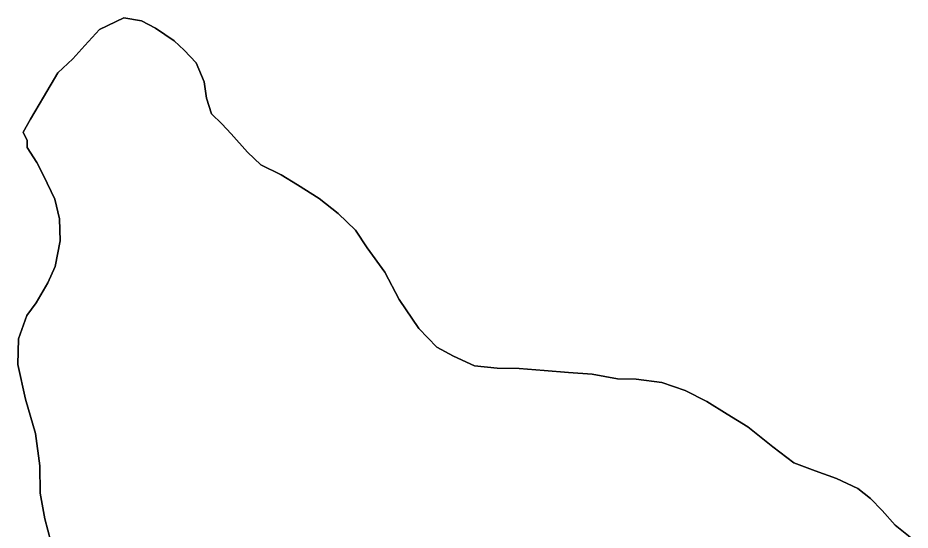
# Model space of a CAD drawing. Header units: inches. Extents: x 11258954 to 11313122, y 3645444 to 3695200.
# Drawn here: x 11274462 to 11275627, y 3678319 to 3678988 of the extents above; entities that cross this region are included whole.
import ezdxf

# ---------------------------------------------------------------- set-up
doc = ezdxf.new("R2010")
doc.units = ezdxf.units.IN
doc.header["$MEASUREMENT"] = 0
doc.layers.add('VotingPrecinct', color=233, linetype='Continuous')
doc.layers.add('Ward', color=133, linetype='Continuous')

msp = doc.modelspace()

# ---------------------------------------------------------------- linework, layer by layer
at = {"layer": 'VotingPrecinct'}
for points in [[(11275626.846, 3678309.538, 0), (11275607.3125, 3678324.9865, 0), (11275590.481, 3678344.3235, 0), (11275574.9295, 3678360.1965, 0), (11275558.491, 3678373.271, 0), (11275530.778, 3678386.1415, 0), (11275502.742, 3678396.0525, 0), (11275474.932, 3678406.5965, 0), (11275447.41, 3678427.503, 0), (11275415.0525, 3678453.7685, 0), (11275387.8415, 3678469.9795, 0), (11275361.499, 3678486.5995, 0), (11275333.0265, 3678501.2795, 0), (11275302.8175, 3678511.6465, 0), (11275269.23, 3678515.7665, 0), (11275244.555, 3678516.315, 0), (11275211.793, 3678522.295, 0), (11275180.602, 3678524.546, 0), (11275148.9, 3678527.034, 0), (11275116.3095, 3678529.772, 0), (11275087.4285, 3678530.059, 0), (11275057.801, 3678533.391, 0), (11275030.726, 3678545.9745, 0), (11275008.796, 3678557.7655, 0), (11274985.176, 3678582.085, 0), (11274959.7745, 3678619.8775, 0), (11274940.8915, 3678655.44, 0), (11274917.8675, 3678687.4025, 0), (11274902.742, 3678710.562, 0), (11274880.162, 3678732.2005, 0), (11274855.3475, 3678751.704, 0), (11274826.71, 3678769.6985, 0), (11274805.6915, 3678782.746, 0), (11274778.863, 3678795.634, 0), (11274761.5165, 3678812.4995, 0), (11274740.152, 3678836.2905, 0), (11274728.0995, 3678849.425, 0), (11274714.5975, 3678862.603, 0), (11274707.9005, 3678882.8095, 0), (11274705.2395, 3678904.3405, 0), (11274694.731, 3678928.98, 0), (11274678.8915, 3678945.5625, 0), (11274665.6775, 3678957.7665, 0), (11274641.661, 3678974.403, 0), (11274623.199, 3678983.821, 0), (11274599.9435, 3678987.781, 0), (11274568.369, 3678972.744, 0), (11274549.3465, 3678951.5785, 0), (11274533.75, 3678934.149, 0), (11274514.1205, 3678915.799, 0), (11274495.2575, 3678884.1935, 0), (11274478.442, 3678855.255, 0), (11274468.5315, 3678838.461, 0), (11274474.019, 3678827.6705, 0), (11274473.8125, 3678818.5985, 0), (11274486.4235, 3678798.6705, 0), (11274495.0505, 3678781.801, 0), (11274509.984, 3678751.018, 0), (11274516.134, 3678725.382, 0), (11274516.928, 3678696.4735, 0), (11274510.489, 3678662.9495, 0), (11274500.98, 3678641.786, 0), (11274485.7545, 3678615.56, 0), (11274473.4085, 3678599.2385, 0), (11274462.627, 3678568.6885, 0), (11274461.756, 3678535.203, 0), (11274471.7015, 3678489.693, 0), (11274484.92, 3678444.957, 0), (11274490.5395, 3678402.7545, 0), (11274491.016, 3678366.8645, 0), (11274497.1975, 3678333.601, 0), (11274504.8205, 3678303.916, 0)], [(11274504.8205, 3678303.916, 0), (11274497.1975, 3678333.601, 0), (11274491.016, 3678366.8645, 0), (11274490.5395, 3678402.7545, 0), (11274484.92, 3678444.957, 0), (11274471.7015, 3678489.693, 0), (11274461.756, 3678535.203, 0), (11274462.627, 3678568.6885, 0), (11274473.4085, 3678599.2385, 0), (11274485.7545, 3678615.56, 0), (11274500.98, 3678641.786, 0), (11274510.489, 3678662.9495, 0), (11274516.928, 3678696.4735, 0), (11274516.134, 3678725.382, 0), (11274509.984, 3678751.018, 0), (11274495.0505, 3678781.801, 0), (11274486.4235, 3678798.6705, 0), (11274473.8125, 3678818.5985, 0), (11274474.019, 3678827.6705, 0), (11274468.5315, 3678838.461, 0), (11274478.442, 3678855.255, 0), (11274495.2575, 3678884.1935, 0), (11274514.1205, 3678915.799, 0), (11274533.75, 3678934.149, 0), (11274549.3465, 3678951.5785, 0), (11274568.369, 3678972.744, 0), (11274599.9435, 3678987.781, 0), (11274623.199, 3678983.821, 0), (11274641.661, 3678974.403, 0), (11274665.6775, 3678957.7665, 0), (11274678.8915, 3678945.5625, 0), (11274694.731, 3678928.98, 0), (11274705.2395, 3678904.3405, 0), (11274707.9005, 3678882.8095, 0), (11274714.5975, 3678862.603, 0), (11274728.0995, 3678849.425, 0), (11274740.152, 3678836.2905, 0), (11274761.5165, 3678812.4995, 0), (11274778.863, 3678795.634, 0), (11274805.6915, 3678782.746, 0), (11274826.71, 3678769.6985, 0), (11274855.3475, 3678751.704, 0), (11274880.162, 3678732.2005, 0), (11274902.742, 3678710.562, 0), (11274917.8675, 3678687.4025, 0), (11274940.8915, 3678655.44, 0), (11274959.7745, 3678619.8775, 0), (11274985.176, 3678582.085, 0), (11275008.796, 3678557.7655, 0), (11275030.726, 3678545.9745, 0), (11275057.801, 3678533.391, 0), (11275087.4285, 3678530.059, 0), (11275116.3095, 3678529.772, 0), (11275148.9, 3678527.034, 0), (11275180.602, 3678524.546, 0), (11275211.793, 3678522.295, 0), (11275244.555, 3678516.315, 0), (11275269.23, 3678515.7665, 0), (11275302.8175, 3678511.6465, 0), (11275333.0265, 3678501.2795, 0), (11275361.499, 3678486.5995, 0), (11275387.8415, 3678469.9795, 0), (11275415.0525, 3678453.7685, 0), (11275447.41, 3678427.503, 0), (11275474.932, 3678406.5965, 0), (11275502.742, 3678396.0525, 0), (11275530.778, 3678386.1415, 0), (11275558.491, 3678373.271, 0), (11275574.9295, 3678360.1965, 0), (11275590.481, 3678344.3235, 0), (11275607.3125, 3678324.9865, 0), (11275626.846, 3678309.538, 0)]]:
    msp.add_polyline3d(points, dxfattribs=at)
at = {"layer": 'Ward'}
for points in [[(11275626.846, 3678309.538, 0), (11275607.3125, 3678324.9865, 0), (11275590.481, 3678344.3235, 0), (11275574.9295, 3678360.1965, 0), (11275558.491, 3678373.271, 0), (11275530.778, 3678386.1415, 0), (11275502.742, 3678396.0525, 0), (11275474.932, 3678406.5965, 0), (11275447.41, 3678427.503, 0), (11275415.0525, 3678453.7685, 0), (11275387.8415, 3678469.9795, 0), (11275361.499, 3678486.5995, 0), (11275333.0265, 3678501.2795, 0), (11275302.8175, 3678511.6465, 0), (11275269.23, 3678515.7665, 0), (11275244.555, 3678516.315, 0), (11275211.793, 3678522.295, 0), (11275180.602, 3678524.546, 0), (11275148.9, 3678527.034, 0), (11275116.3095, 3678529.772, 0), (11275087.4285, 3678530.059, 0), (11275057.801, 3678533.391, 0), (11275030.726, 3678545.9745, 0), (11275008.796, 3678557.7655, 0), (11274985.176, 3678582.085, 0), (11274959.7745, 3678619.8775, 0), (11274940.8915, 3678655.44, 0), (11274917.8675, 3678687.4025, 0), (11274902.742, 3678710.562, 0), (11274880.162, 3678732.2005, 0), (11274855.3475, 3678751.704, 0), (11274826.71, 3678769.6985, 0), (11274805.6915, 3678782.746, 0), (11274778.863, 3678795.634, 0), (11274761.5165, 3678812.4995, 0), (11274740.152, 3678836.2905, 0), (11274728.0995, 3678849.425, 0), (11274714.5975, 3678862.603, 0), (11274707.9005, 3678882.8095, 0), (11274705.2395, 3678904.3405, 0), (11274694.731, 3678928.98, 0), (11274678.8915, 3678945.5625, 0), (11274665.6775, 3678957.7665, 0), (11274641.661, 3678974.403, 0), (11274623.199, 3678983.821, 0), (11274599.9435, 3678987.781, 0), (11274568.369, 3678972.744, 0), (11274549.3465, 3678951.5785, 0), (11274533.75, 3678934.149, 0), (11274514.1205, 3678915.799, 0), (11274495.2575, 3678884.1935, 0), (11274478.442, 3678855.255, 0), (11274468.5315, 3678838.461, 0), (11274474.019, 3678827.6705, 0), (11274473.8125, 3678818.5985, 0), (11274486.4235, 3678798.6705, 0), (11274495.0505, 3678781.801, 0), (11274509.984, 3678751.018, 0), (11274516.134, 3678725.382, 0), (11274516.928, 3678696.4735, 0), (11274510.489, 3678662.9495, 0), (11274500.98, 3678641.786, 0), (11274485.7545, 3678615.56, 0), (11274473.4085, 3678599.2385, 0), (11274462.627, 3678568.6885, 0), (11274461.756, 3678535.203, 0), (11274471.7015, 3678489.693, 0), (11274484.92, 3678444.957, 0), (11274490.5395, 3678402.7545, 0), (11274491.016, 3678366.8645, 0), (11274497.1975, 3678333.601, 0), (11274504.8205, 3678303.916, 0)], [(11274504.8205, 3678303.916, 0), (11274497.1975, 3678333.601, 0), (11274491.016, 3678366.8645, 0), (11274490.5395, 3678402.7545, 0), (11274484.92, 3678444.957, 0), (11274471.7015, 3678489.693, 0), (11274461.756, 3678535.203, 0), (11274462.627, 3678568.6885, 0), (11274473.4085, 3678599.2385, 0), (11274485.7545, 3678615.56, 0), (11274500.98, 3678641.786, 0), (11274510.489, 3678662.9495, 0), (11274516.928, 3678696.4735, 0), (11274516.134, 3678725.382, 0), (11274509.984, 3678751.018, 0), (11274495.0505, 3678781.801, 0), (11274486.4235, 3678798.6705, 0), (11274473.8125, 3678818.5985, 0), (11274474.019, 3678827.6705, 0), (11274468.5315, 3678838.461, 0), (11274478.442, 3678855.255, 0), (11274495.2575, 3678884.1935, 0), (11274514.1205, 3678915.799, 0), (11274533.75, 3678934.149, 0), (11274549.3465, 3678951.5785, 0), (11274568.369, 3678972.744, 0), (11274599.9435, 3678987.781, 0), (11274623.199, 3678983.821, 0), (11274641.661, 3678974.403, 0), (11274665.6775, 3678957.7665, 0), (11274678.8915, 3678945.5625, 0), (11274694.731, 3678928.98, 0), (11274705.2395, 3678904.3405, 0), (11274707.9005, 3678882.8095, 0), (11274714.5975, 3678862.603, 0), (11274728.0995, 3678849.425, 0), (11274740.152, 3678836.2905, 0), (11274761.5165, 3678812.4995, 0), (11274778.863, 3678795.634, 0), (11274805.6915, 3678782.746, 0), (11274826.71, 3678769.6985, 0), (11274855.3475, 3678751.704, 0), (11274880.162, 3678732.2005, 0), (11274902.742, 3678710.562, 0), (11274917.8675, 3678687.4025, 0), (11274940.8915, 3678655.44, 0), (11274959.7745, 3678619.8775, 0), (11274985.176, 3678582.085, 0), (11275008.796, 3678557.7655, 0), (11275030.726, 3678545.9745, 0), (11275057.801, 3678533.391, 0), (11275087.4285, 3678530.059, 0), (11275116.3095, 3678529.772, 0), (11275148.9, 3678527.034, 0), (11275180.602, 3678524.546, 0), (11275211.793, 3678522.295, 0), (11275244.555, 3678516.315, 0), (11275269.23, 3678515.7665, 0), (11275302.8175, 3678511.6465, 0), (11275333.0265, 3678501.2795, 0), (11275361.499, 3678486.5995, 0), (11275387.8415, 3678469.9795, 0), (11275415.0525, 3678453.7685, 0), (11275447.41, 3678427.503, 0), (11275474.932, 3678406.5965, 0), (11275502.742, 3678396.0525, 0), (11275530.778, 3678386.1415, 0), (11275558.491, 3678373.271, 0), (11275574.9295, 3678360.1965, 0), (11275590.481, 3678344.3235, 0), (11275607.3125, 3678324.9865, 0), (11275626.846, 3678309.538, 0)]]:
    msp.add_polyline3d(points, dxfattribs=at)

doc.saveas('drawing.dxf')
